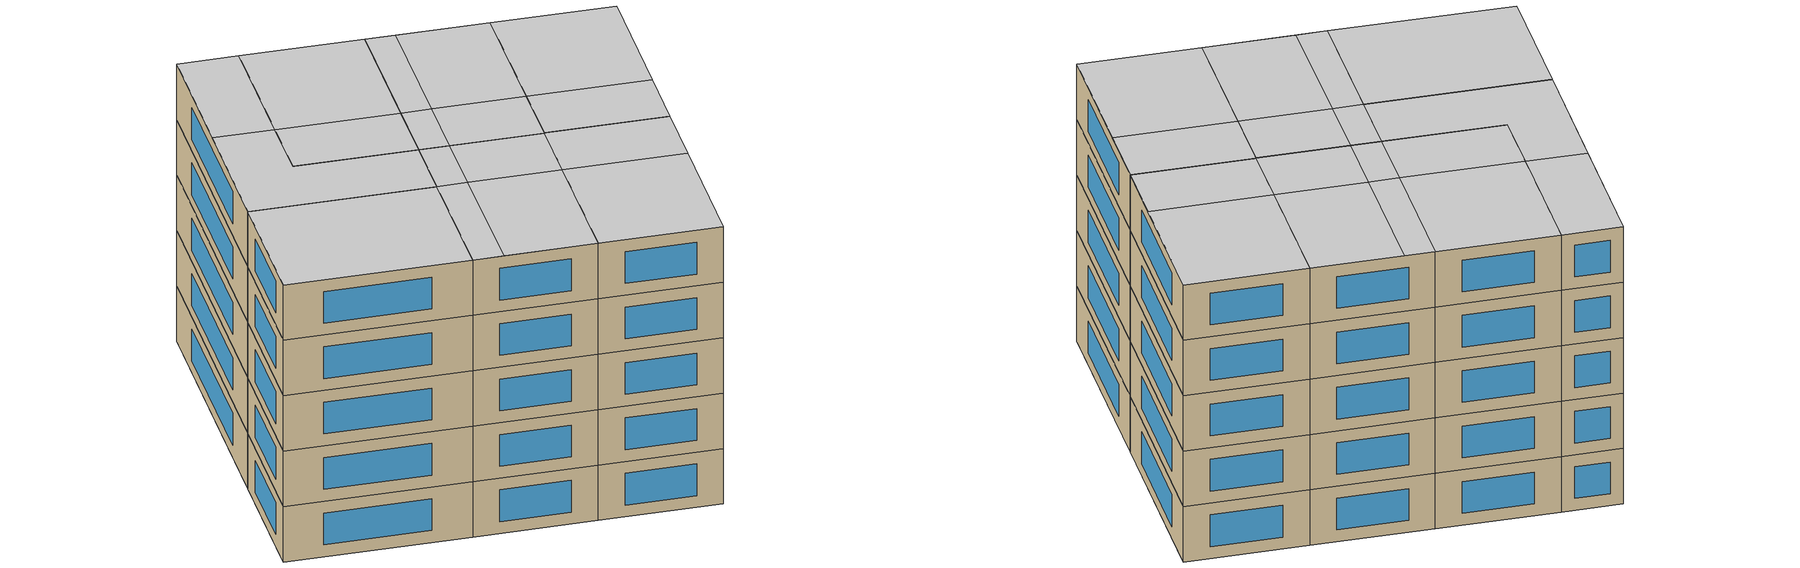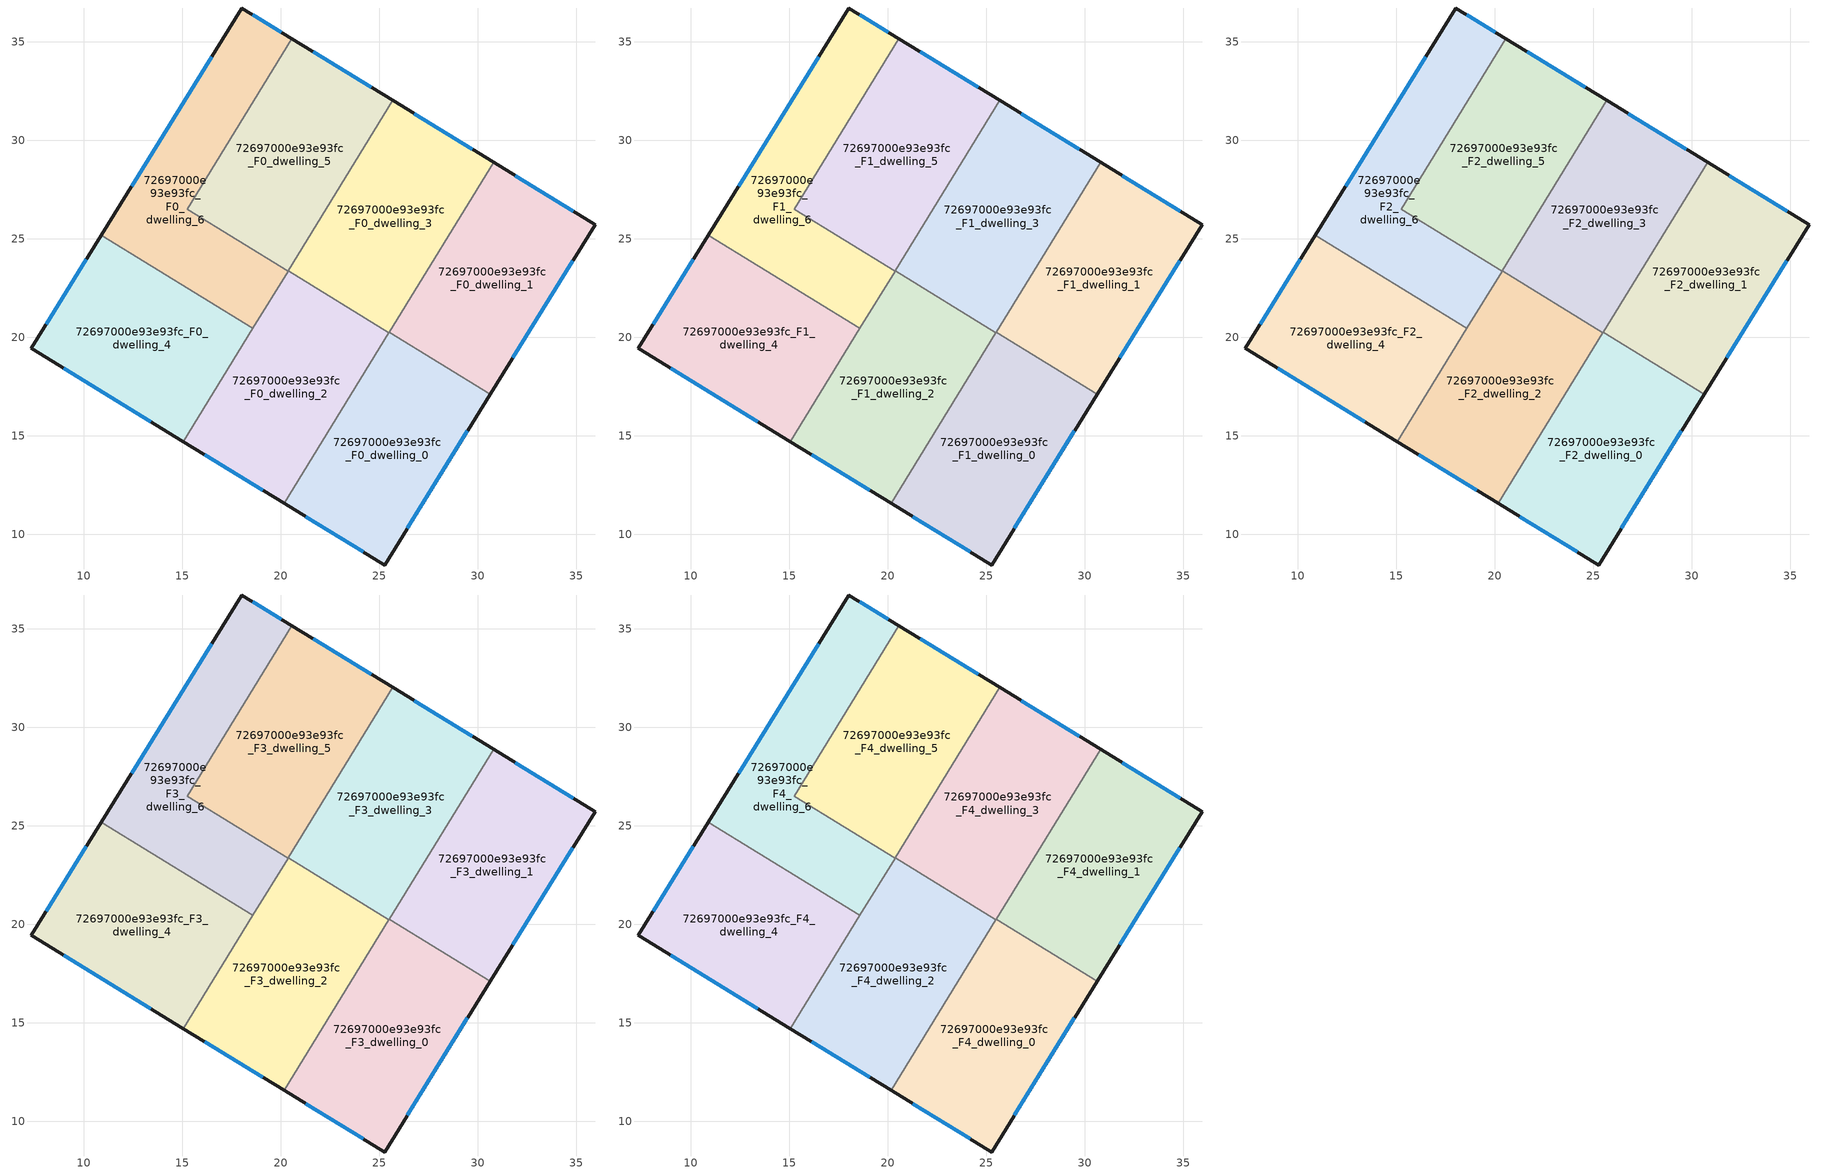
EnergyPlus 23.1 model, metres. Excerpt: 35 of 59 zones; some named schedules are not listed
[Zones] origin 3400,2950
72697000e93e93fc_F0_dwelling_0
 floor ground (EU_floor_Construction): 30.62,17.11 25.27,8.45 20.18,11.57 25.51,20.25 z0
 wall outside (EU_wall_Construction): 20.18,11.57 25.27,8.45 30.62,17.11 z0:3
 wall to 72697000e93e93fc_F0_dwelling_1 (EU_wall_Construction): 30.62,17.11 25.51,20.25 z0:3
 wall to 72697000e93e93fc_F0_dwelling_2 (EU_wall_Construction): 25.49,20.23 20.18,11.57 z0:3
 wall to 72697000e93e93fc_F0_dwelling_3 (EU_wall_Construction): 25.51,20.25 25.49,20.23 z0:3
 window (EU_Window_Construction): 26.41,10.3 29.48,15.25 / 21.27,10.9 24.18,9.12 z0.64:2.36
72697000e93e93fc_F0_dwelling_1
 floor ground (EU_floor_Construction): 35.95,25.72 30.62,17.11 25.51,20.25 30.8,28.88 z0
 wall outside (EU_wall_Construction): 30.62,17.11 35.95,25.72 30.8,28.88 z0:3
 wall to 72697000e93e93fc_F0_dwelling_3 (EU_wall_Construction): 30.8,28.88 25.51,20.25 z0:3
 window (EU_Window_Construction): 31.76,18.96 34.81,23.88 / 34.85,26.4 31.9,28.2 z0.64:2.36
72697000e93e93fc_F0_dwelling_2
 floor ground (EU_floor_Construction): 25.49,20.23 20.18,11.57 15.06,14.71 20.37,23.37 z0
 wall outside (EU_wall_Construction): 15.06,14.71 20.18,11.57 z0:3
 wall to 72697000e93e93fc_F0_dwelling_3 (EU_wall_Construction): 25.49,20.23 20.37,23.37 z0:3
 wall to 72697000e93e93fc_F0_dwelling_4 (EU_wall_Construction): 18.59,20.47 15.06,14.71 z0:3
 wall to 72697000e93e93fc_F0_dwelling_6 (EU_wall_Construction): 20.37,23.37 18.59,20.47 z0:3
 window (EU_Window_Construction): 16.16,14.04 19.08,12.25 z0.64:2.36
72697000e93e93fc_F0_dwelling_3
 floor ground (EU_floor_Construction): 30.8,28.88 25.49,20.23 20.37,23.37 25.68,32.02 z0
 wall outside (EU_wall_Construction): 30.8,28.88 25.68,32.02 z0:3
 wall to 72697000e93e93fc_F0_dwelling_5 (EU_wall_Construction): 25.68,32.02 20.37,23.37 z0:3
 window (EU_Window_Construction): 29.71,29.55 26.78,31.35 z0.64:2.36
72697000e93e93fc_F0_dwelling_4
 floor ground (EU_floor_Construction): 18.59,20.47 15.06,14.71 7.35,19.45 10.9,25.19 z0
 wall outside (EU_wall_Construction): 10.9,25.19 7.35,19.45 15.06,14.71 z0:3
 wall to 72697000e93e93fc_F0_dwelling_6 (EU_wall_Construction): 18.59,20.47 10.9,25.19 z0:3
 window (EU_Window_Construction): 10.14,23.96 8.11,20.68 / 9,18.43 13.41,15.73 z0.64:2.36
72697000e93e93fc_F0_dwelling_5
 floor ground (EU_floor_Construction): 25.68,32.02 20.37,23.37 15.25,26.51 20.56,35.16 z0
 wall outside (EU_wall_Construction): 25.68,32.02 20.56,35.16 z0:3
 wall to 72697000e93e93fc_F0_dwelling_6 (EU_wall_Construction): 20.56,35.16 15.25,26.51 20.37,23.37 z0:3
 window (EU_Window_Construction): 24.59,32.69 21.66,34.49 z0.64:2.36
72697000e93e93fc_F0_dwelling_6
 floor ground (EU_floor_Construction): 20.56,35.16 15.25,26.51 20.37,23.37 18.59,20.47 10.9,25.19 18.03,36.71 z0
 wall outside (EU_wall_Construction): 20.56,35.16 18.03,36.71 10.9,25.19 z0:3
 window (EU_Window_Construction): 16.5,34.24 12.43,27.66 / 20.02,35.49 18.57,36.38 z0.64:2.36
72697000e93e93fc_F1_dwelling_0
 floor to 72697000e93e93fc_F0_dwelling_0 (EU_floor_Construction): 30.62,17.11 25.27,8.45 20.18,11.57 25.51,20.25 z3
 wall outside (EU_wall_Construction): 20.18,11.57 25.27,8.45 30.62,17.11 z3:6
 wall to 72697000e93e93fc_F1_dwelling_1 (EU_wall_Construction): 30.62,17.11 25.51,20.25 z3:6
 wall to 72697000e93e93fc_F1_dwelling_2 (EU_wall_Construction): 25.49,20.23 20.18,11.57 z3:6
 wall to 72697000e93e93fc_F1_dwelling_3 (EU_wall_Construction): 25.51,20.25 25.49,20.23 z3:6
 window (EU_Window_Construction): 26.41,10.3 29.48,15.25 / 21.27,10.9 24.18,9.12 z3.64:5.36
72697000e93e93fc_F1_dwelling_1
 floor to 72697000e93e93fc_F0_dwelling_1 (EU_floor_Construction): 35.95,25.72 30.62,17.11 25.51,20.25 30.8,28.88 z3
 wall outside (EU_wall_Construction): 30.62,17.11 35.95,25.72 30.8,28.88 z3:6
 wall to 72697000e93e93fc_F1_dwelling_3 (EU_wall_Construction): 30.8,28.88 25.51,20.25 z3:6
 window (EU_Window_Construction): 31.76,18.96 34.81,23.88 / 34.85,26.4 31.9,28.2 z3.64:5.36
72697000e93e93fc_F1_dwelling_2
 floor to 72697000e93e93fc_F0_dwelling_2 (EU_floor_Construction): 25.49,20.23 20.18,11.57 15.06,14.71 20.37,23.37 z3
 wall outside (EU_wall_Construction): 15.06,14.71 20.18,11.57 z3:6
 wall to 72697000e93e93fc_F1_dwelling_3 (EU_wall_Construction): 25.49,20.23 20.37,23.37 z3:6
 wall to 72697000e93e93fc_F1_dwelling_4 (EU_wall_Construction): 18.59,20.47 15.06,14.71 z3:6
 wall to 72697000e93e93fc_F1_dwelling_6 (EU_wall_Construction): 20.37,23.37 18.59,20.47 z3:6
 window (EU_Window_Construction): 16.16,14.04 19.08,12.25 z3.64:5.36
72697000e93e93fc_F1_dwelling_3
 floor to 72697000e93e93fc_F0_dwelling_3 (EU_floor_Construction): 30.8,28.88 25.49,20.23 20.37,23.37 25.68,32.02 z3
 wall outside (EU_wall_Construction): 30.8,28.88 25.68,32.02 z3:6
 wall to 72697000e93e93fc_F1_dwelling_5 (EU_wall_Construction): 25.68,32.02 20.37,23.37 z3:6
 window (EU_Window_Construction): 29.71,29.55 26.78,31.35 z3.64:5.36
72697000e93e93fc_F1_dwelling_4
 floor to 72697000e93e93fc_F0_dwelling_4 (EU_floor_Construction): 18.59,20.47 15.06,14.71 7.35,19.45 10.9,25.19 z3
 wall outside (EU_wall_Construction): 10.9,25.19 7.35,19.45 15.06,14.71 z3:6
 wall to 72697000e93e93fc_F1_dwelling_6 (EU_wall_Construction): 18.59,20.47 10.9,25.19 z3:6
 window (EU_Window_Construction): 10.14,23.96 8.11,20.68 / 9,18.43 13.41,15.73 z3.64:5.36
72697000e93e93fc_F1_dwelling_5
 floor to 72697000e93e93fc_F0_dwelling_5 (EU_floor_Construction): 25.68,32.02 20.37,23.37 15.25,26.51 20.56,35.16 z3
 wall outside (EU_wall_Construction): 25.68,32.02 20.56,35.16 z3:6
 wall to 72697000e93e93fc_F1_dwelling_6 (EU_wall_Construction): 20.56,35.16 15.25,26.51 20.37,23.37 z3:6
 window (EU_Window_Construction): 24.59,32.69 21.66,34.49 z3.64:5.36
72697000e93e93fc_F1_dwelling_6
 floor to 72697000e93e93fc_F0_dwelling_6 (EU_floor_Construction): 20.56,35.16 15.25,26.51 20.37,23.37 18.59,20.47 10.9,25.19 18.03,36.71 z3
 wall outside (EU_wall_Construction): 20.56,35.16 18.03,36.71 10.9,25.19 z3:6
 window (EU_Window_Construction): 16.5,34.24 12.43,27.66 / 20.02,35.49 18.57,36.38 z3.64:5.36
72697000e93e93fc_F2_dwelling_0
 floor to 72697000e93e93fc_F1_dwelling_0 (EU_floor_Construction): 30.62,17.11 25.27,8.45 20.18,11.57 25.51,20.25 z6
 wall outside (EU_wall_Construction): 20.18,11.57 25.27,8.45 30.62,17.11 z6:9
 wall to 72697000e93e93fc_F2_dwelling_1 (EU_wall_Construction): 30.62,17.11 25.51,20.25 z6:9
 wall to 72697000e93e93fc_F2_dwelling_2 (EU_wall_Construction): 25.49,20.23 20.18,11.57 z6:9
 wall to 72697000e93e93fc_F2_dwelling_3 (EU_wall_Construction): 25.51,20.25 25.49,20.23 z6:9
 window (EU_Window_Construction): 26.41,10.3 29.48,15.25 / 21.27,10.9 24.18,9.12 z6.64:8.36
72697000e93e93fc_F2_dwelling_1
 floor to 72697000e93e93fc_F1_dwelling_1 (EU_floor_Construction): 35.95,25.72 30.62,17.11 25.51,20.25 30.8,28.88 z6
 wall outside (EU_wall_Construction): 30.62,17.11 35.95,25.72 30.8,28.88 z6:9
 wall to 72697000e93e93fc_F2_dwelling_3 (EU_wall_Construction): 30.8,28.88 25.51,20.25 z6:9
 window (EU_Window_Construction): 31.76,18.96 34.81,23.88 / 34.85,26.4 31.9,28.2 z6.64:8.36
72697000e93e93fc_F2_dwelling_2
 floor to 72697000e93e93fc_F1_dwelling_2 (EU_floor_Construction): 25.49,20.23 20.18,11.57 15.06,14.71 20.37,23.37 z6
 wall outside (EU_wall_Construction): 15.06,14.71 20.18,11.57 z6:9
 wall to 72697000e93e93fc_F2_dwelling_3 (EU_wall_Construction): 25.49,20.23 20.37,23.37 z6:9
 wall to 72697000e93e93fc_F2_dwelling_4 (EU_wall_Construction): 18.59,20.47 15.06,14.71 z6:9
 wall to 72697000e93e93fc_F2_dwelling_6 (EU_wall_Construction): 20.37,23.37 18.59,20.47 z6:9
 window (EU_Window_Construction): 16.16,14.04 19.08,12.25 z6.64:8.36
72697000e93e93fc_F2_dwelling_3
 floor to 72697000e93e93fc_F1_dwelling_3 (EU_floor_Construction): 30.8,28.88 25.49,20.23 20.37,23.37 25.68,32.02 z6
 wall outside (EU_wall_Construction): 30.8,28.88 25.68,32.02 z6:9
 wall to 72697000e93e93fc_F2_dwelling_5 (EU_wall_Construction): 25.68,32.02 20.37,23.37 z6:9
 window (EU_Window_Construction): 29.71,29.55 26.78,31.35 z6.64:8.36
72697000e93e93fc_F2_dwelling_4
 floor to 72697000e93e93fc_F1_dwelling_4 (EU_floor_Construction): 18.59,20.47 15.06,14.71 7.35,19.45 10.9,25.19 z6
 wall outside (EU_wall_Construction): 10.9,25.19 7.35,19.45 15.06,14.71 z6:9
 wall to 72697000e93e93fc_F2_dwelling_6 (EU_wall_Construction): 18.59,20.47 10.9,25.19 z6:9
 window (EU_Window_Construction): 10.14,23.96 8.11,20.68 / 9,18.43 13.41,15.73 z6.64:8.36
72697000e93e93fc_F2_dwelling_5
 floor to 72697000e93e93fc_F1_dwelling_5 (EU_floor_Construction): 25.68,32.02 20.37,23.37 15.25,26.51 20.56,35.16 z6
 wall outside (EU_wall_Construction): 25.68,32.02 20.56,35.16 z6:9
 wall to 72697000e93e93fc_F2_dwelling_6 (EU_wall_Construction): 20.56,35.16 15.25,26.51 20.37,23.37 z6:9
 window (EU_Window_Construction): 24.59,32.69 21.66,34.49 z6.64:8.36
72697000e93e93fc_F2_dwelling_6
 floor to 72697000e93e93fc_F1_dwelling_6 (EU_floor_Construction): 20.56,35.16 15.25,26.51 20.37,23.37 18.59,20.47 10.9,25.19 18.03,36.71 z6
 wall outside (EU_wall_Construction): 20.56,35.16 18.03,36.71 10.9,25.19 z6:9
 window (EU_Window_Construction): 16.5,34.24 12.43,27.66 / 20.02,35.49 18.57,36.38 z6.64:8.36
72697000e93e93fc_F3_dwelling_0
 floor to 72697000e93e93fc_F2_dwelling_0 (EU_floor_Construction): 30.62,17.11 25.27,8.45 20.18,11.57 25.51,20.25 z9
 wall outside (EU_wall_Construction): 20.18,11.57 25.27,8.45 30.62,17.11 z9:12
 wall to 72697000e93e93fc_F3_dwelling_1 (EU_wall_Construction): 30.62,17.11 25.51,20.25 z9:12
 wall to 72697000e93e93fc_F3_dwelling_2 (EU_wall_Construction): 25.49,20.23 20.18,11.57 z9:12
 wall to 72697000e93e93fc_F3_dwelling_3 (EU_wall_Construction): 25.51,20.25 25.49,20.23 z9:12
 window (EU_Window_Construction): 26.41,10.3 29.48,15.25 / 21.27,10.9 24.18,9.12 z9.64:11.36
72697000e93e93fc_F3_dwelling_1
 floor to 72697000e93e93fc_F2_dwelling_1 (EU_floor_Construction): 35.95,25.72 30.62,17.11 25.51,20.25 30.8,28.88 z9
 wall outside (EU_wall_Construction): 30.62,17.11 35.95,25.72 30.8,28.88 z9:12
 wall to 72697000e93e93fc_F3_dwelling_3 (EU_wall_Construction): 30.8,28.88 25.51,20.25 z9:12
 window (EU_Window_Construction): 31.76,18.96 34.81,23.88 / 34.85,26.4 31.9,28.2 z9.64:11.36
72697000e93e93fc_F3_dwelling_2
 floor to 72697000e93e93fc_F2_dwelling_2 (EU_floor_Construction): 25.49,20.23 20.18,11.57 15.06,14.71 20.37,23.37 z9
 wall outside (EU_wall_Construction): 15.06,14.71 20.18,11.57 z9:12
 wall to 72697000e93e93fc_F3_dwelling_3 (EU_wall_Construction): 25.49,20.23 20.37,23.37 z9:12
 wall to 72697000e93e93fc_F3_dwelling_4 (EU_wall_Construction): 18.59,20.47 15.06,14.71 z9:12
 wall to 72697000e93e93fc_F3_dwelling_6 (EU_wall_Construction): 20.37,23.37 18.59,20.47 z9:12
 window (EU_Window_Construction): 16.16,14.04 19.08,12.25 z9.64:11.36
72697000e93e93fc_F3_dwelling_3
 floor to 72697000e93e93fc_F2_dwelling_3 (EU_floor_Construction): 30.8,28.88 25.49,20.23 20.37,23.37 25.68,32.02 z9
 wall outside (EU_wall_Construction): 30.8,28.88 25.68,32.02 z9:12
 wall to 72697000e93e93fc_F3_dwelling_5 (EU_wall_Construction): 25.68,32.02 20.37,23.37 z9:12
 window (EU_Window_Construction): 29.71,29.55 26.78,31.35 z9.64:11.36
72697000e93e93fc_F3_dwelling_4
 floor to 72697000e93e93fc_F2_dwelling_4 (EU_floor_Construction): 18.59,20.47 15.06,14.71 7.35,19.45 10.9,25.19 z9
 wall outside (EU_wall_Construction): 10.9,25.19 7.35,19.45 15.06,14.71 z9:12
 wall to 72697000e93e93fc_F3_dwelling_6 (EU_wall_Construction): 18.59,20.47 10.9,25.19 z9:12
 window (EU_Window_Construction): 10.14,23.96 8.11,20.68 / 9,18.43 13.41,15.73 z9.64:11.36
72697000e93e93fc_F3_dwelling_5
 floor to 72697000e93e93fc_F2_dwelling_5 (EU_floor_Construction): 25.68,32.02 20.37,23.37 15.25,26.51 20.56,35.16 z9
 wall outside (EU_wall_Construction): 25.68,32.02 20.56,35.16 z9:12
 wall to 72697000e93e93fc_F3_dwelling_6 (EU_wall_Construction): 20.56,35.16 15.25,26.51 20.37,23.37 z9:12
 window (EU_Window_Construction): 24.59,32.69 21.66,34.49 z9.64:11.36
72697000e93e93fc_F3_dwelling_6
 floor to 72697000e93e93fc_F2_dwelling_6 (EU_floor_Construction): 20.56,35.16 15.25,26.51 20.37,23.37 18.59,20.47 10.9,25.19 18.03,36.71 z9
 wall outside (EU_wall_Construction): 20.56,35.16 18.03,36.71 10.9,25.19 z9:12
 window (EU_Window_Construction): 16.5,34.24 12.43,27.66 / 20.02,35.49 18.57,36.38 z9.64:11.36
72697000e93e93fc_F4_dwelling_0
 floor to 72697000e93e93fc_F3_dwelling_0 (EU_floor_Construction): 30.62,17.11 25.27,8.45 20.18,11.57 25.51,20.25 z12
 wall outside (EU_wall_Construction): 20.18,11.57 25.27,8.45 30.62,17.11 z12:15
 wall to 72697000e93e93fc_F4_dwelling_1 (EU_wall_Construction): 30.62,17.11 25.51,20.25 z12:15
 wall to 72697000e93e93fc_F4_dwelling_2 (EU_wall_Construction): 25.49,20.23 20.18,11.57 z12:15
 wall to 72697000e93e93fc_F4_dwelling_3 (EU_wall_Construction): 25.51,20.25 25.49,20.23 z12:15
 window (EU_Window_Construction): 26.41,10.3 29.48,15.25 / 21.27,10.9 24.18,9.12 z12.64:14.36
 ceiling to 72697000e93e93fc_F5_dwelling_5 (EU_floor_Construction): 25.27,8.45 28.84,14.22 23.73,17.35 20.18,11.57 z15
 ceiling to 72697000e93e93fc_F5_dwelling_4 (EU_floor_Construction): 28.84,14.22 30.62,17.11 25.51,20.25 23.73,17.35 z15
72697000e93e93fc_F4_dwelling_1
 floor to 72697000e93e93fc_F3_dwelling_1 (EU_floor_Construction): 35.95,25.72 30.62,17.11 25.51,20.25 30.8,28.88 z12
 wall outside (EU_wall_Construction): 30.62,17.11 35.95,25.72 30.8,28.88 z12:15
 wall to 72697000e93e93fc_F4_dwelling_3 (EU_wall_Construction): 30.8,28.88 25.51,20.25 z12:15
 window (EU_Window_Construction): 31.76,18.96 34.81,23.88 / 34.85,26.4 31.9,28.2 z12.64:14.36
 ceiling to 72697000e93e93fc_F5_dwelling_3 (EU_floor_Construction): 32.4,19.98 35.95,25.72 30.8,28.88 27.27,23.12 z15
 ceiling to 72697000e93e93fc_F5_dwelling_4 (EU_floor_Construction): 30.62,17.11 32.4,19.98 27.27,23.12 25.51,20.25 z15
72697000e93e93fc_F4_dwelling_2
 floor to 72697000e93e93fc_F3_dwelling_2 (EU_floor_Construction): 25.49,20.23 20.18,11.57 15.06,14.71 20.37,23.37 z12
 wall outside (EU_wall_Construction): 15.06,14.71 20.18,11.57 z12:15
 wall to 72697000e93e93fc_F4_dwelling_3 (EU_wall_Construction): 25.49,20.23 20.37,23.37 z12:15
 wall to 72697000e93e93fc_F4_dwelling_4 (EU_wall_Construction): 18.59,20.47 15.06,14.71 z12:15
 wall to 72697000e93e93fc_F4_dwelling_6 (EU_wall_Construction): 20.37,23.37 18.59,20.47 z12:15
 window (EU_Window_Construction): 16.16,14.04 19.08,12.25 z12.64:14.36
 ceiling to 72697000e93e93fc_F5_dwelling_4 (EU_floor_Construction): 23.73,17.35 25.49,20.23 21.65,22.58 19.89,19.71 z15
 ceiling to 72697000e93e93fc_F5_dwelling_5 (EU_floor_Construction): 20.18,11.57 23.73,17.35 19.89,19.71 16.34,13.93 z15
 ceiling to 72697000e93e93fc_F5_dwelling_2 (EU_floor_Construction): 16.34,13.93 19.87,19.68 18.59,20.47 15.06,14.71 z15
 ceiling to 72697000e93e93fc_F5_dwelling_1 (EU_floor_Construction): 19.87,19.68 21.65,22.58 20.37,23.37 18.59,20.47 z15
72697000e93e93fc_F4_dwelling_3
 floor to 72697000e93e93fc_F3_dwelling_3 (EU_floor_Construction): 30.8,28.88 25.49,20.23 20.37,23.37 25.68,32.02 z12
 wall outside (EU_wall_Construction): 30.8,28.88 25.68,32.02 z12:15
 wall to 72697000e93e93fc_F4_dwelling_5 (EU_wall_Construction): 25.68,32.02 20.37,23.37 z12:15
 window (EU_Window_Construction): 29.71,29.55 26.78,31.35 z12.64:14.36
 ceiling to 72697000e93e93fc_F5_dwelling_3 (EU_floor_Construction): 27.27,23.12 30.8,28.88 26.96,31.23 23.43,25.48 z15
 ceiling to 72697000e93e93fc_F5_dwelling_0 (EU_floor_Construction): 23.41,25.45 26.96,31.24 25.68,32.02 22.13,26.24 z15
 ceiling to 72697000e93e93fc_F5_dwelling_4 (EU_floor_Construction): 25.49,20.23 27.27,23.12 23.43,25.48 21.65,22.58 z15
 ceiling to 72697000e93e93fc_F5_dwelling_1 (EU_floor_Construction): 21.65,22.58 23.41,25.45 22.13,26.24 20.37,23.37 z15
72697000e93e93fc_F4_dwelling_4
 floor to 72697000e93e93fc_F3_dwelling_4 (EU_floor_Construction): 18.59,20.47 15.06,14.71 7.35,19.45 10.9,25.19 z12
 wall outside (EU_wall_Construction): 10.9,25.19 7.35,19.45 15.06,14.71 z12:15
 wall to 72697000e93e93fc_F4_dwelling_6 (EU_wall_Construction): 18.59,20.47 10.9,25.19 z12:15
 window (EU_Window_Construction): 10.14,23.96 8.11,20.68 / 9,18.43 13.41,15.73 z12.64:14.36
 ceiling to 72697000e93e93fc_F5_dwelling_2 (EU_floor_Construction): 15.06,14.71 18.59,20.47 10.9,25.19 7.35,19.45 z15
72697000e93e93fc_F4_dwelling_5
 floor to 72697000e93e93fc_F3_dwelling_5 (EU_floor_Construction): 25.68,32.02 20.37,23.37 15.25,26.51 20.56,35.16 z12
 wall outside (EU_wall_Construction): 25.68,32.02 20.56,35.16 z12:15
 wall to 72697000e93e93fc_F4_dwelling_6 (EU_wall_Construction): 20.56,35.16 15.25,26.51 20.37,23.37 z12:15
 window (EU_Window_Construction): 24.59,32.69 21.66,34.49 z12.64:14.36
 ceiling to 72697000e93e93fc_F5_dwelling_0 (EU_floor_Construction): 22.13,26.24 25.68,32.02 20.56,35.16 17.01,29.38 z15
 ceiling to 72697000e93e93fc_F5_dwelling_1 (EU_floor_Construction): 20.37,23.37 22.13,26.24 17.01,29.38 15.25,26.51 z15
72697000e93e93fc_F4_dwelling_6
 floor to 72697000e93e93fc_F3_dwelling_6 (EU_floor_Construction): 20.56,35.16 15.25,26.51 20.37,23.37 18.59,20.47 10.9,25.19 18.03,36.71 z12
 wall outside (EU_wall_Construction): 20.56,35.16 18.03,36.71 10.9,25.19 z12:15
 window (EU_Window_Construction): 16.5,34.24 12.43,27.66 / 20.02,35.49 18.57,36.38 z12.64:14.36
 ceiling to 72697000e93e93fc_F5_dwelling_1 (EU_floor_Construction): 18.59,20.47 20.37,23.37 15.25,26.51 17.01,29.38 14.46,30.94 10.9,25.19 z15
 ceiling to 72697000e93e93fc_F5_dwelling_0 (EU_floor_Construction): 17.01,29.38 20.56,35.16 18.03,36.71 14.46,30.94 z15
[Building]
EU S2 Campaign: North Axis=0; Terrain=City; Solar Distribution=FullExterior
[Site:Location]
Yerevan-Zvartnots.Intl.AP: Latitude=40.15; Longitude=44.383; Time Zone=4; Elevation=854
[SizingPeriod:WeatherFileDays]
AnnualSizingPeriod: Begin Month=1; Begin Day of Month=1; End Month=12; End Day of Month=31; Day of Week for Start Day=Monday; Use Weather File Daylight Saving Period=No; Use Weather File Rain and Snow Indicators=No
[MATERIAL]
EU_InternalMass_Material: Roughness=MediumRough; Thickness=0.1; Conductivity=1; Density=1800; Specific Heat=900; Thermal Absorptance=0.9; Solar Absorptance=0.7; Visible Absorptance=0.7
[MATERIAL:NOMASS] Roughness=MediumRough; Thermal Absorptance=0.9; Solar Absorptance=0.7; Visible Absorptance=0.7
Name | Thermal Resistance
EU_wall_NoMass | 1.05043
EU_floor_NoMass | 0.478065
[WINDOWMATERIAL:SIMPLEGLAZINGSYSTEM]
EU_Window_SimpleGlazing: UFactor=2.5566; Solar Heat Gain Coefficient=0.75; Visible Transmittance=0.75
[CONSTRUCTION]
EU_wall_Construction: EU_wall_NoMass
EU_floor_Construction: EU_floor_NoMass
EU_Window_Construction: EU_Window_SimpleGlazing
EU_InternalMass_Construction: EU_InternalMass_Material
[ZONE] Type=1; Multiplier=1; Ceiling Height=autocalculate; Floor Area=autocalculate; Part of Total Floor Area=Yes
Name | Volume
72697000e93e93fc_F0_dwelling_0; 72697000e93e93fc_F1_dwelling_0; 72697000e93e93fc_F2_dwelling_0; 72697000e93e93fc_F3_dwelling_0; 72697000e93e93fc_F4_dwelling_0 | 182.932
72697000e93e93fc_F0_dwelling_1; 72697000e93e93fc_F1_dwelling_1; 72697000e93e93fc_F2_dwelling_1; 72697000e93e93fc_F3_dwelling_1; 72697000e93e93fc_F4_dwelling_1; 72697000e93e93fc_F0_dwelling_2; 72697000e93e93fc_F1_dwelling_2; 72697000e93e93fc_F2_dwelling_2; 72697000e93e93fc_F3_dwelling_2; 72697000e93e93fc_F4_dwelling_2; 72697000e93e93fc_F0_dwelling_6; 72697000e93e93fc_F1_dwelling_6; 72697000e93e93fc_F2_dwelling_6; 72697000e93e93fc_F3_dwelling_6; 72697000e93e93fc_F4_dwelling_6 | 182.919
72697000e93e93fc_F0_dwelling_3; 72697000e93e93fc_F1_dwelling_3; 72697000e93e93fc_F2_dwelling_3; 72697000e93e93fc_F3_dwelling_3; 72697000e93e93fc_F4_dwelling_3 | 182.939
72697000e93e93fc_F0_dwelling_4; 72697000e93e93fc_F1_dwelling_4; 72697000e93e93fc_F2_dwelling_4; 72697000e93e93fc_F3_dwelling_4; 72697000e93e93fc_F4_dwelling_4 | 182.937
72697000e93e93fc_F0_dwelling_5; 72697000e93e93fc_F1_dwelling_5; 72697000e93e93fc_F2_dwelling_5; 72697000e93e93fc_F3_dwelling_5; 72697000e93e93fc_F4_dwelling_5 | 182.956
[INTERNALMASS] Construction=EU_InternalMass_Construction
Name | Zone or ZoneList | Surface Area
72697000e93e93fc_F0_dwelling_0_EU_InternalMass | 72697000e93e93fc_F0_dwelling_0 | 60.9773
72697000e93e93fc_F0_dwelling_1_EU_InternalMass | 72697000e93e93fc_F0_dwelling_1 | 60.9734
72697000e93e93fc_F0_dwelling_2_EU_InternalMass | 72697000e93e93fc_F0_dwelling_2 | 60.9748
72697000e93e93fc_F0_dwelling_3_EU_InternalMass | 72697000e93e93fc_F0_dwelling_3 | 60.9797
72697000e93e93fc_F0_dwelling_4_EU_InternalMass | 72697000e93e93fc_F0_dwelling_4 | 60.9805
72697000e93e93fc_F0_dwelling_5_EU_InternalMass | 72697000e93e93fc_F0_dwelling_5 | 60.9861
72697000e93e93fc_F0_dwelling_6_EU_InternalMass | 72697000e93e93fc_F0_dwelling_6 | 60.973
72697000e93e93fc_F1_dwelling_0_EU_InternalMass | 72697000e93e93fc_F1_dwelling_0 | 60.9773
72697000e93e93fc_F1_dwelling_1_EU_InternalMass | 72697000e93e93fc_F1_dwelling_1 | 60.9734
72697000e93e93fc_F1_dwelling_2_EU_InternalMass | 72697000e93e93fc_F1_dwelling_2 | 60.9748
72697000e93e93fc_F1_dwelling_3_EU_InternalMass | 72697000e93e93fc_F1_dwelling_3 | 60.9797
72697000e93e93fc_F1_dwelling_4_EU_InternalMass | 72697000e93e93fc_F1_dwelling_4 | 60.9805
72697000e93e93fc_F1_dwelling_5_EU_InternalMass | 72697000e93e93fc_F1_dwelling_5 | 60.9861
72697000e93e93fc_F1_dwelling_6_EU_InternalMass | 72697000e93e93fc_F1_dwelling_6 | 60.973
72697000e93e93fc_F2_dwelling_0_EU_InternalMass | 72697000e93e93fc_F2_dwelling_0 | 60.9773
72697000e93e93fc_F2_dwelling_1_EU_InternalMass | 72697000e93e93fc_F2_dwelling_1 | 60.9734
72697000e93e93fc_F2_dwelling_2_EU_InternalMass | 72697000e93e93fc_F2_dwelling_2 | 60.9748
72697000e93e93fc_F2_dwelling_3_EU_InternalMass | 72697000e93e93fc_F2_dwelling_3 | 60.9797
72697000e93e93fc_F2_dwelling_4_EU_InternalMass | 72697000e93e93fc_F2_dwelling_4 | 60.9805
72697000e93e93fc_F2_dwelling_5_EU_InternalMass | 72697000e93e93fc_F2_dwelling_5 | 60.9861
72697000e93e93fc_F2_dwelling_6_EU_InternalMass | 72697000e93e93fc_F2_dwelling_6 | 60.973
72697000e93e93fc_F3_dwelling_0_EU_InternalMass | 72697000e93e93fc_F3_dwelling_0 | 60.9773
72697000e93e93fc_F3_dwelling_1_EU_InternalMass | 72697000e93e93fc_F3_dwelling_1 | 60.9734
72697000e93e93fc_F3_dwelling_2_EU_InternalMass | 72697000e93e93fc_F3_dwelling_2 | 60.9748
72697000e93e93fc_F3_dwelling_3_EU_InternalMass | 72697000e93e93fc_F3_dwelling_3 | 60.9797
72697000e93e93fc_F3_dwelling_4_EU_InternalMass | 72697000e93e93fc_F3_dwelling_4 | 60.9805
72697000e93e93fc_F3_dwelling_5_EU_InternalMass | 72697000e93e93fc_F3_dwelling_5 | 60.9861
72697000e93e93fc_F3_dwelling_6_EU_InternalMass | 72697000e93e93fc_F3_dwelling_6 | 60.973
72697000e93e93fc_F4_dwelling_0_EU_InternalMass | 72697000e93e93fc_F4_dwelling_0 | 60.9773
72697000e93e93fc_F4_dwelling_1_EU_InternalMass | 72697000e93e93fc_F4_dwelling_1 | 60.9734
72697000e93e93fc_F4_dwelling_2_EU_InternalMass | 72697000e93e93fc_F4_dwelling_2 | 60.9748
72697000e93e93fc_F4_dwelling_3_EU_InternalMass | 72697000e93e93fc_F4_dwelling_3 | 60.9797
72697000e93e93fc_F4_dwelling_4_EU_InternalMass | 72697000e93e93fc_F4_dwelling_4 | 60.9805
72697000e93e93fc_F4_dwelling_5_EU_InternalMass | 72697000e93e93fc_F4_dwelling_5 | 60.9861
72697000e93e93fc_F4_dwelling_6_EU_InternalMass | 72697000e93e93fc_F4_dwelling_6 | 60.973
[OTHEREQUIPMENT] Fuel Type=Electricity; Design Level Calculation Method=Watts/Area; Power per Zone Floor Area=1; Fraction Latent=0; Fraction Radiant=0; Fraction Lost=0; Carbon Dioxide Generation Rate=0; EndUse Subcategory=EU_Step8_InternalGains
Name | Zone or ZoneList or Space or SpaceList | Schedule
EU_Step8_InternalGain_72697000e93e93fc_F0_dwelling_0_f000 | 72697000e93e93fc_F0_dwelling_0 | EU_Step8_GainSchedule_72697000e93e93fc_F0_dwelling_0_f000
EU_Step8_InternalGain_72697000e93e93fc_F0_dwelling_1_f000 | 72697000e93e93fc_F0_dwelling_1 | EU_Step8_GainSchedule_72697000e93e93fc_F0_dwelling_1_f000
EU_Step8_InternalGain_72697000e93e93fc_F0_dwelling_2_f000 | 72697000e93e93fc_F0_dwelling_2 | EU_Step8_GainSchedule_72697000e93e93fc_F0_dwelling_2_f000
EU_Step8_InternalGain_72697000e93e93fc_F0_dwelling_3_f000 | 72697000e93e93fc_F0_dwelling_3 | EU_Step8_GainSchedule_72697000e93e93fc_F0_dwelling_3_f000
EU_Step8_InternalGain_72697000e93e93fc_F0_dwelling_4_f000 | 72697000e93e93fc_F0_dwelling_4 | EU_Step8_GainSchedule_72697000e93e93fc_F0_dwelling_4_f000
EU_Step8_InternalGain_72697000e93e93fc_F0_dwelling_5_f000 | 72697000e93e93fc_F0_dwelling_5 | EU_Step8_GainSchedule_72697000e93e93fc_F0_dwelling_5_f000
EU_Step8_InternalGain_72697000e93e93fc_F0_dwelling_6_f000 | 72697000e93e93fc_F0_dwelling_6 | EU_Step8_GainSchedule_72697000e93e93fc_F0_dwelling_6_f000
EU_Step8_InternalGain_72697000e93e93fc_F1_dwelling_0_f000 | 72697000e93e93fc_F1_dwelling_0 | EU_Step8_GainSchedule_72697000e93e93fc_F1_dwelling_0_f000
EU_Step8_InternalGain_72697000e93e93fc_F1_dwelling_1_f000 | 72697000e93e93fc_F1_dwelling_1 | EU_Step8_GainSchedule_72697000e93e93fc_F1_dwelling_1_f000
EU_Step8_InternalGain_72697000e93e93fc_F1_dwelling_2_f000 | 72697000e93e93fc_F1_dwelling_2 | EU_Step8_GainSchedule_72697000e93e93fc_F1_dwelling_2_f000
EU_Step8_InternalGain_72697000e93e93fc_F1_dwelling_3_f000 | 72697000e93e93fc_F1_dwelling_3 | EU_Step8_GainSchedule_72697000e93e93fc_F1_dwelling_3_f000
EU_Step8_InternalGain_72697000e93e93fc_F1_dwelling_4_f000 | 72697000e93e93fc_F1_dwelling_4 | EU_Step8_GainSchedule_72697000e93e93fc_F1_dwelling_4_f000
EU_Step8_InternalGain_72697000e93e93fc_F1_dwelling_5_f000 | 72697000e93e93fc_F1_dwelling_5 | EU_Step8_GainSchedule_72697000e93e93fc_F1_dwelling_5_f000
EU_Step8_InternalGain_72697000e93e93fc_F1_dwelling_6_f000 | 72697000e93e93fc_F1_dwelling_6 | EU_Step8_GainSchedule_72697000e93e93fc_F1_dwelling_6_f000
EU_Step8_InternalGain_72697000e93e93fc_F2_dwelling_0_f000 | 72697000e93e93fc_F2_dwelling_0 | EU_Step8_GainSchedule_72697000e93e93fc_F2_dwelling_0_f000
EU_Step8_InternalGain_72697000e93e93fc_F2_dwelling_1_f000 | 72697000e93e93fc_F2_dwelling_1 | EU_Step8_GainSchedule_72697000e93e93fc_F2_dwelling_1_f000
EU_Step8_InternalGain_72697000e93e93fc_F2_dwelling_2_f000 | 72697000e93e93fc_F2_dwelling_2 | EU_Step8_GainSchedule_72697000e93e93fc_F2_dwelling_2_f000
EU_Step8_InternalGain_72697000e93e93fc_F2_dwelling_3_f000 | 72697000e93e93fc_F2_dwelling_3 | EU_Step8_GainSchedule_72697000e93e93fc_F2_dwelling_3_f000
EU_Step8_InternalGain_72697000e93e93fc_F2_dwelling_4_f000 | 72697000e93e93fc_F2_dwelling_4 | EU_Step8_GainSchedule_72697000e93e93fc_F2_dwelling_4_f000
EU_Step8_InternalGain_72697000e93e93fc_F2_dwelling_5_f000 | 72697000e93e93fc_F2_dwelling_5 | EU_Step8_GainSchedule_72697000e93e93fc_F2_dwelling_5_f000
EU_Step8_InternalGain_72697000e93e93fc_F2_dwelling_6_f000 | 72697000e93e93fc_F2_dwelling_6 | EU_Step8_GainSchedule_72697000e93e93fc_F2_dwelling_6_f000
EU_Step8_InternalGain_72697000e93e93fc_F3_dwelling_0_f000 | 72697000e93e93fc_F3_dwelling_0 | EU_Step8_GainSchedule_72697000e93e93fc_F3_dwelling_0_f000
EU_Step8_InternalGain_72697000e93e93fc_F3_dwelling_1_f000 | 72697000e93e93fc_F3_dwelling_1 | EU_Step8_GainSchedule_72697000e93e93fc_F3_dwelling_1_f000
EU_Step8_InternalGain_72697000e93e93fc_F3_dwelling_2_f000 | 72697000e93e93fc_F3_dwelling_2 | EU_Step8_GainSchedule_72697000e93e93fc_F3_dwelling_2_f000
EU_Step8_InternalGain_72697000e93e93fc_F3_dwelling_3_f000 | 72697000e93e93fc_F3_dwelling_3 | EU_Step8_GainSchedule_72697000e93e93fc_F3_dwelling_3_f000
EU_Step8_InternalGain_72697000e93e93fc_F3_dwelling_4_f000 | 72697000e93e93fc_F3_dwelling_4 | EU_Step8_GainSchedule_72697000e93e93fc_F3_dwelling_4_f000
EU_Step8_InternalGain_72697000e93e93fc_F3_dwelling_5_f000 | 72697000e93e93fc_F3_dwelling_5 | EU_Step8_GainSchedule_72697000e93e93fc_F3_dwelling_5_f000
EU_Step8_InternalGain_72697000e93e93fc_F3_dwelling_6_f000 | 72697000e93e93fc_F3_dwelling_6 | EU_Step8_GainSchedule_72697000e93e93fc_F3_dwelling_6_f000
EU_Step8_InternalGain_72697000e93e93fc_F4_dwelling_0_f000 | 72697000e93e93fc_F4_dwelling_0 | EU_Step8_GainSchedule_72697000e93e93fc_F4_dwelling_0_f000
EU_Step8_InternalGain_72697000e93e93fc_F4_dwelling_1_f000 | 72697000e93e93fc_F4_dwelling_1 | EU_Step8_GainSchedule_72697000e93e93fc_F4_dwelling_1_f000
EU_Step8_InternalGain_72697000e93e93fc_F4_dwelling_2_f000 | 72697000e93e93fc_F4_dwelling_2 | EU_Step8_GainSchedule_72697000e93e93fc_F4_dwelling_2_f000
EU_Step8_InternalGain_72697000e93e93fc_F4_dwelling_3_f000 | 72697000e93e93fc_F4_dwelling_3 | EU_Step8_GainSchedule_72697000e93e93fc_F4_dwelling_3_f000
EU_Step8_InternalGain_72697000e93e93fc_F4_dwelling_4_f000 | 72697000e93e93fc_F4_dwelling_4 | EU_Step8_GainSchedule_72697000e93e93fc_F4_dwelling_4_f000
EU_Step8_InternalGain_72697000e93e93fc_F4_dwelling_5_f000 | 72697000e93e93fc_F4_dwelling_5 | EU_Step8_GainSchedule_72697000e93e93fc_F4_dwelling_5_f000
EU_Step8_InternalGain_72697000e93e93fc_F4_dwelling_6_f000 | 72697000e93e93fc_F4_dwelling_6 | EU_Step8_GainSchedule_72697000e93e93fc_F4_dwelling_6_f000
[ZONEVENTILATION:DESIGNFLOWRATE] Schedule=EU_AlwaysOn; Design Flow Rate Calculation Method=AirChanges/Hour; Air Changes per Hour=0.557805; Ventilation Type=Natural; Fan Pressure Rise=0; Fan Total Efficiency=1; Constant Term Coefficient=1; Temperature Term Coefficient=0; Velocity Term Coefficient=0; Velocity Squared Term Coefficient=0; Minimum Indoor Temperature=-100; Maximum Indoor Temperature=100; Delta Temperature=-100; Minimum Outdoor Temperature=-100; Maximum Outdoor Temperature=100; Maximum Wind Speed=40
Name | Zone or ZoneList or Space or SpaceList
EU_ConstantAir_72697000e93e93fc_F0_dwelling_0 | 72697000e93e93fc_F0_dwelling_0
EU_ConstantAir_72697000e93e93fc_F0_dwelling_1 | 72697000e93e93fc_F0_dwelling_1
EU_ConstantAir_72697000e93e93fc_F0_dwelling_2 | 72697000e93e93fc_F0_dwelling_2
EU_ConstantAir_72697000e93e93fc_F0_dwelling_3 | 72697000e93e93fc_F0_dwelling_3
EU_ConstantAir_72697000e93e93fc_F0_dwelling_4 | 72697000e93e93fc_F0_dwelling_4
EU_ConstantAir_72697000e93e93fc_F0_dwelling_5 | 72697000e93e93fc_F0_dwelling_5
EU_ConstantAir_72697000e93e93fc_F0_dwelling_6 | 72697000e93e93fc_F0_dwelling_6
EU_ConstantAir_72697000e93e93fc_F1_dwelling_0 | 72697000e93e93fc_F1_dwelling_0
EU_ConstantAir_72697000e93e93fc_F1_dwelling_1 | 72697000e93e93fc_F1_dwelling_1
EU_ConstantAir_72697000e93e93fc_F1_dwelling_2 | 72697000e93e93fc_F1_dwelling_2
EU_ConstantAir_72697000e93e93fc_F1_dwelling_3 | 72697000e93e93fc_F1_dwelling_3
EU_ConstantAir_72697000e93e93fc_F1_dwelling_4 | 72697000e93e93fc_F1_dwelling_4
EU_ConstantAir_72697000e93e93fc_F1_dwelling_5 | 72697000e93e93fc_F1_dwelling_5
EU_ConstantAir_72697000e93e93fc_F1_dwelling_6 | 72697000e93e93fc_F1_dwelling_6
EU_ConstantAir_72697000e93e93fc_F2_dwelling_0 | 72697000e93e93fc_F2_dwelling_0
EU_ConstantAir_72697000e93e93fc_F2_dwelling_1 | 72697000e93e93fc_F2_dwelling_1
EU_ConstantAir_72697000e93e93fc_F2_dwelling_2 | 72697000e93e93fc_F2_dwelling_2
EU_ConstantAir_72697000e93e93fc_F2_dwelling_3 | 72697000e93e93fc_F2_dwelling_3
EU_ConstantAir_72697000e93e93fc_F2_dwelling_4 | 72697000e93e93fc_F2_dwelling_4
EU_ConstantAir_72697000e93e93fc_F2_dwelling_5 | 72697000e93e93fc_F2_dwelling_5
EU_ConstantAir_72697000e93e93fc_F2_dwelling_6 | 72697000e93e93fc_F2_dwelling_6
EU_ConstantAir_72697000e93e93fc_F3_dwelling_0 | 72697000e93e93fc_F3_dwelling_0
EU_ConstantAir_72697000e93e93fc_F3_dwelling_1 | 72697000e93e93fc_F3_dwelling_1
EU_ConstantAir_72697000e93e93fc_F3_dwelling_2 | 72697000e93e93fc_F3_dwelling_2
EU_ConstantAir_72697000e93e93fc_F3_dwelling_3 | 72697000e93e93fc_F3_dwelling_3
EU_ConstantAir_72697000e93e93fc_F3_dwelling_4 | 72697000e93e93fc_F3_dwelling_4
EU_ConstantAir_72697000e93e93fc_F3_dwelling_5 | 72697000e93e93fc_F3_dwelling_5
EU_ConstantAir_72697000e93e93fc_F3_dwelling_6 | 72697000e93e93fc_F3_dwelling_6
EU_ConstantAir_72697000e93e93fc_F4_dwelling_0 | 72697000e93e93fc_F4_dwelling_0
EU_ConstantAir_72697000e93e93fc_F4_dwelling_1 | 72697000e93e93fc_F4_dwelling_1
EU_ConstantAir_72697000e93e93fc_F4_dwelling_2 | 72697000e93e93fc_F4_dwelling_2
EU_ConstantAir_72697000e93e93fc_F4_dwelling_3 | 72697000e93e93fc_F4_dwelling_3
EU_ConstantAir_72697000e93e93fc_F4_dwelling_4 | 72697000e93e93fc_F4_dwelling_4
EU_ConstantAir_72697000e93e93fc_F4_dwelling_5 | 72697000e93e93fc_F4_dwelling_5
EU_ConstantAir_72697000e93e93fc_F4_dwelling_6 | 72697000e93e93fc_F4_dwelling_6
[HVACTEMPLATE:ZONE:IDEALLOADSAIRSYSTEM] System Availability Schedule=EU_AlwaysOn; Maximum Heating Supply Air Temperature=50; Minimum Cooling Supply Air Temperature=13; Maximum Heating Supply Air Humidity Ratio=0.0156; Minimum Cooling Supply Air Humidity Ratio=0.0077; Heating Limit=NoLimit; Cooling Limit=NoLimit; Heating Availability Schedule=EU_AlwaysOn; Cooling Availability Schedule=EU_CoolingOff; Dehumidification Control Type=ConstantSensibleHeatRatio; Cooling Sensible Heat Ratio=0.7; Dehumidification Setpoint=60; Humidification Control Type=None; Humidification Setpoint=30; Outdoor Air Method=None; Outdoor Air Flow Rate per Person=0.00944; Outdoor Air Flow Rate per Zone Floor Area=0; Outdoor Air Flow Rate per Zone=0; Demand Controlled Ventilation Type=None; Outdoor Air Economizer Type=NoEconomizer; Heat Recovery Type=None; Sensible Heat Recovery Effectiveness=0.7; Latent Heat Recovery Effectiveness=0.65
Name | Template Thermostat
72697000e93e93fc_F0_dwelling_0 | EU_HeatOnly_72697000e93e93fc_F0_dwelling_0
72697000e93e93fc_F0_dwelling_1 | EU_HeatOnly_72697000e93e93fc_F0_dwelling_1
72697000e93e93fc_F0_dwelling_2 | EU_HeatOnly_72697000e93e93fc_F0_dwelling_2
72697000e93e93fc_F0_dwelling_3 | EU_HeatOnly_72697000e93e93fc_F0_dwelling_3
72697000e93e93fc_F0_dwelling_4 | EU_HeatOnly_72697000e93e93fc_F0_dwelling_4
72697000e93e93fc_F0_dwelling_5 | EU_HeatOnly_72697000e93e93fc_F0_dwelling_5
72697000e93e93fc_F0_dwelling_6 | EU_HeatOnly_72697000e93e93fc_F0_dwelling_6
72697000e93e93fc_F1_dwelling_0 | EU_HeatOnly_72697000e93e93fc_F1_dwelling_0
72697000e93e93fc_F1_dwelling_1 | EU_HeatOnly_72697000e93e93fc_F1_dwelling_1
72697000e93e93fc_F1_dwelling_2 | EU_HeatOnly_72697000e93e93fc_F1_dwelling_2
72697000e93e93fc_F1_dwelling_3 | EU_HeatOnly_72697000e93e93fc_F1_dwelling_3
72697000e93e93fc_F1_dwelling_4 | EU_HeatOnly_72697000e93e93fc_F1_dwelling_4
72697000e93e93fc_F1_dwelling_5 | EU_HeatOnly_72697000e93e93fc_F1_dwelling_5
72697000e93e93fc_F1_dwelling_6 | EU_HeatOnly_72697000e93e93fc_F1_dwelling_6
72697000e93e93fc_F2_dwelling_0 | EU_HeatOnly_72697000e93e93fc_F2_dwelling_0
72697000e93e93fc_F2_dwelling_1 | EU_HeatOnly_72697000e93e93fc_F2_dwelling_1
72697000e93e93fc_F2_dwelling_2 | EU_HeatOnly_72697000e93e93fc_F2_dwelling_2
72697000e93e93fc_F2_dwelling_3 | EU_HeatOnly_72697000e93e93fc_F2_dwelling_3
72697000e93e93fc_F2_dwelling_4 | EU_HeatOnly_72697000e93e93fc_F2_dwelling_4
72697000e93e93fc_F2_dwelling_5 | EU_HeatOnly_72697000e93e93fc_F2_dwelling_5
72697000e93e93fc_F2_dwelling_6 | EU_HeatOnly_72697000e93e93fc_F2_dwelling_6
72697000e93e93fc_F3_dwelling_0 | EU_HeatOnly_72697000e93e93fc_F3_dwelling_0
72697000e93e93fc_F3_dwelling_1 | EU_HeatOnly_72697000e93e93fc_F3_dwelling_1
72697000e93e93fc_F3_dwelling_2 | EU_HeatOnly_72697000e93e93fc_F3_dwelling_2
72697000e93e93fc_F3_dwelling_3 | EU_HeatOnly_72697000e93e93fc_F3_dwelling_3
72697000e93e93fc_F3_dwelling_4 | EU_HeatOnly_72697000e93e93fc_F3_dwelling_4
72697000e93e93fc_F3_dwelling_5 | EU_HeatOnly_72697000e93e93fc_F3_dwelling_5
72697000e93e93fc_F3_dwelling_6 | EU_HeatOnly_72697000e93e93fc_F3_dwelling_6
72697000e93e93fc_F4_dwelling_0 | EU_HeatOnly_72697000e93e93fc_F4_dwelling_0
72697000e93e93fc_F4_dwelling_1 | EU_HeatOnly_72697000e93e93fc_F4_dwelling_1
72697000e93e93fc_F4_dwelling_2 | EU_HeatOnly_72697000e93e93fc_F4_dwelling_2
72697000e93e93fc_F4_dwelling_3 | EU_HeatOnly_72697000e93e93fc_F4_dwelling_3
72697000e93e93fc_F4_dwelling_4 | EU_HeatOnly_72697000e93e93fc_F4_dwelling_4
72697000e93e93fc_F4_dwelling_5 | EU_HeatOnly_72697000e93e93fc_F4_dwelling_5
72697000e93e93fc_F4_dwelling_6 | EU_HeatOnly_72697000e93e93fc_F4_dwelling_6
[SIZING:ZONE] Zone Cooling Design Supply Air Temperature Input Method=SupplyAirTemperature; Zone Cooling Design Supply Air Temperature=13; Zone Heating Design Supply Air Temperature Input Method=SupplyAirTemperature; Zone Heating Design Supply Air Temperature=50; Zone Cooling Design Supply Air Humidity Ratio=0.008; Zone Heating Design Supply Air Humidity Ratio=0.008; Cooling Design Air Flow Method=DesignDay; Cooling Design Air Flow Rate=0; Cooling Minimum Air Flow per Zone Floor Area=0.000762; Cooling Minimum Air Flow=0; Cooling Minimum Air Flow Fraction=0.2; Heating Design Air Flow Method=DesignDay; Heating Design Air Flow Rate=0; Heating Maximum Air Flow per Zone Floor Area=0.002032; Heating Maximum Air Flow=0.141576; Heating Maximum Air Flow Fraction=0.3; Account for Dedicated Outdoor Air System=No; Dedicated Outdoor Air System Control Strategy=NeutralSupplyAir; Dedicated Outdoor Air Low Setpoint Temperature for Design=autosize; Dedicated Outdoor Air High Setpoint Temperature for Design=autosize; Zone Load Sizing Method=Sensible Load Only No Latent Load; Zone Latent Cooling Design Supply Air Humidity Ratio Input Method=HumidityRatioDifference; Zone Cooling Design Supply Air Humidity Ratio Difference=0.005; Zone Latent Heating Design Supply Air Humidity Ratio Input Method=HumidityRatioDifference; Zone Humidification Design Supply Air Humidity Ratio Difference=0.005
72697000e93e93fc_F0_dwelling_0; 72697000e93e93fc_F0_dwelling_1; 72697000e93e93fc_F0_dwelling_2; 72697000e93e93fc_F0_dwelling_3; 72697000e93e93fc_F0_dwelling_4; 72697000e93e93fc_F0_dwelling_5; 72697000e93e93fc_F0_dwelling_6; 72697000e93e93fc_F1_dwelling_0; 72697000e93e93fc_F1_dwelling_1; 72697000e93e93fc_F1_dwelling_2; 72697000e93e93fc_F1_dwelling_3; 72697000e93e93fc_F1_dwelling_4; 72697000e93e93fc_F1_dwelling_5; 72697000e93e93fc_F1_dwelling_6; 72697000e93e93fc_F2_dwelling_0; 72697000e93e93fc_F2_dwelling_1; 72697000e93e93fc_F2_dwelling_2; 72697000e93e93fc_F2_dwelling_3; 72697000e93e93fc_F2_dwelling_4; 72697000e93e93fc_F2_dwelling_5; 72697000e93e93fc_F2_dwelling_6; 72697000e93e93fc_F3_dwelling_0; 72697000e93e93fc_F3_dwelling_1; 72697000e93e93fc_F3_dwelling_2; 72697000e93e93fc_F3_dwelling_3; 72697000e93e93fc_F3_dwelling_4; 72697000e93e93fc_F3_dwelling_5; 72697000e93e93fc_F3_dwelling_6; 72697000e93e93fc_F4_dwelling_0; 72697000e93e93fc_F4_dwelling_1; 72697000e93e93fc_F4_dwelling_2; 72697000e93e93fc_F4_dwelling_3; 72697000e93e93fc_F4_dwelling_4; 72697000e93e93fc_F4_dwelling_5; 72697000e93e93fc_F4_dwelling_6
[SCHEDULE:FILE] Column Number=1; Rows to Skip at Top=0; Number of Hours of Data=8760; Column Separator=Comma; Interpolate to Timestep=No; Minutes per Item=60; Adjust Schedule for Daylight Savings=Yes
Name | File
EU_Step8_GainSchedule_72697000e93e93fc_F0_dwelling_0_f000 | ../../schedules/72697000e93e93fc/72697000e93e93fc_F0_dwelling_0_f000_gain.csv
EU_Step8_GainSchedule_72697000e93e93fc_F0_dwelling_1_f000 | ../../schedules/72697000e93e93fc/72697000e93e93fc_F0_dwelling_1_f000_gain.csv
EU_Step8_GainSchedule_72697000e93e93fc_F0_dwelling_2_f000 | ../../schedules/72697000e93e93fc/72697000e93e93fc_F0_dwelling_2_f000_gain.csv
EU_Step8_GainSchedule_72697000e93e93fc_F0_dwelling_3_f000 | ../../schedules/72697000e93e93fc/72697000e93e93fc_F0_dwelling_3_f000_gain.csv
EU_Step8_GainSchedule_72697000e93e93fc_F0_dwelling_4_f000 | ../../schedules/72697000e93e93fc/72697000e93e93fc_F0_dwelling_4_f000_gain.csv
EU_Step8_GainSchedule_72697000e93e93fc_F0_dwelling_5_f000 | ../../schedules/72697000e93e93fc/72697000e93e93fc_F0_dwelling_5_f000_gain.csv
EU_Step8_GainSchedule_72697000e93e93fc_F0_dwelling_6_f000 | ../../schedules/72697000e93e93fc/72697000e93e93fc_F0_dwelling_6_f000_gain.csv
EU_Step8_GainSchedule_72697000e93e93fc_F1_dwelling_0_f000 | ../../schedules/72697000e93e93fc/72697000e93e93fc_F1_dwelling_0_f000_gain.csv
EU_Step8_GainSchedule_72697000e93e93fc_F1_dwelling_1_f000 | ../../schedules/72697000e93e93fc/72697000e93e93fc_F1_dwelling_1_f000_gain.csv
EU_Step8_GainSchedule_72697000e93e93fc_F1_dwelling_2_f000 | ../../schedules/72697000e93e93fc/72697000e93e93fc_F1_dwelling_2_f000_gain.csv
EU_Step8_GainSchedule_72697000e93e93fc_F1_dwelling_3_f000 | ../../schedules/72697000e93e93fc/72697000e93e93fc_F1_dwelling_3_f000_gain.csv
EU_Step8_GainSchedule_72697000e93e93fc_F1_dwelling_4_f000 | ../../schedules/72697000e93e93fc/72697000e93e93fc_F1_dwelling_4_f000_gain.csv
EU_Step8_GainSchedule_72697000e93e93fc_F1_dwelling_5_f000 | ../../schedules/72697000e93e93fc/72697000e93e93fc_F1_dwelling_5_f000_gain.csv
EU_Step8_GainSchedule_72697000e93e93fc_F1_dwelling_6_f000 | ../../schedules/72697000e93e93fc/72697000e93e93fc_F1_dwelling_6_f000_gain.csv
EU_Step8_GainSchedule_72697000e93e93fc_F2_dwelling_0_f000 | ../../schedules/72697000e93e93fc/72697000e93e93fc_F2_dwelling_0_f000_gain.csv
EU_Step8_GainSchedule_72697000e93e93fc_F2_dwelling_1_f000 | ../../schedules/72697000e93e93fc/72697000e93e93fc_F2_dwelling_1_f000_gain.csv
EU_Step8_GainSchedule_72697000e93e93fc_F2_dwelling_2_f000 | ../../schedules/72697000e93e93fc/72697000e93e93fc_F2_dwelling_2_f000_gain.csv
EU_Step8_GainSchedule_72697000e93e93fc_F2_dwelling_3_f000 | ../../schedules/72697000e93e93fc/72697000e93e93fc_F2_dwelling_3_f000_gain.csv
EU_Step8_GainSchedule_72697000e93e93fc_F2_dwelling_4_f000 | ../../schedules/72697000e93e93fc/72697000e93e93fc_F2_dwelling_4_f000_gain.csv
EU_Step8_GainSchedule_72697000e93e93fc_F2_dwelling_5_f000 | ../../schedules/72697000e93e93fc/72697000e93e93fc_F2_dwelling_5_f000_gain.csv
EU_Step8_GainSchedule_72697000e93e93fc_F2_dwelling_6_f000 | ../../schedules/72697000e93e93fc/72697000e93e93fc_F2_dwelling_6_f000_gain.csv
EU_Step8_GainSchedule_72697000e93e93fc_F3_dwelling_0_f000 | ../../schedules/72697000e93e93fc/72697000e93e93fc_F3_dwelling_0_f000_gain.csv
EU_Step8_GainSchedule_72697000e93e93fc_F3_dwelling_1_f000 | ../../schedules/72697000e93e93fc/72697000e93e93fc_F3_dwelling_1_f000_gain.csv
EU_Step8_GainSchedule_72697000e93e93fc_F3_dwelling_2_f000 | ../../schedules/72697000e93e93fc/72697000e93e93fc_F3_dwelling_2_f000_gain.csv
EU_Step8_GainSchedule_72697000e93e93fc_F3_dwelling_3_f000 | ../../schedules/72697000e93e93fc/72697000e93e93fc_F3_dwelling_3_f000_gain.csv
EU_Step8_GainSchedule_72697000e93e93fc_F3_dwelling_4_f000 | ../../schedules/72697000e93e93fc/72697000e93e93fc_F3_dwelling_4_f000_gain.csv
EU_Step8_GainSchedule_72697000e93e93fc_F3_dwelling_5_f000 | ../../schedules/72697000e93e93fc/72697000e93e93fc_F3_dwelling_5_f000_gain.csv
EU_Step8_GainSchedule_72697000e93e93fc_F3_dwelling_6_f000 | ../../schedules/72697000e93e93fc/72697000e93e93fc_F3_dwelling_6_f000_gain.csv
EU_Step8_GainSchedule_72697000e93e93fc_F4_dwelling_0_f000 | ../../schedules/72697000e93e93fc/72697000e93e93fc_F4_dwelling_0_f000_gain.csv
EU_Step8_GainSchedule_72697000e93e93fc_F4_dwelling_1_f000 | ../../schedules/72697000e93e93fc/72697000e93e93fc_F4_dwelling_1_f000_gain.csv
EU_Step8_GainSchedule_72697000e93e93fc_F4_dwelling_2_f000 | ../../schedules/72697000e93e93fc/72697000e93e93fc_F4_dwelling_2_f000_gain.csv
EU_Step8_GainSchedule_72697000e93e93fc_F4_dwelling_3_f000 | ../../schedules/72697000e93e93fc/72697000e93e93fc_F4_dwelling_3_f000_gain.csv
